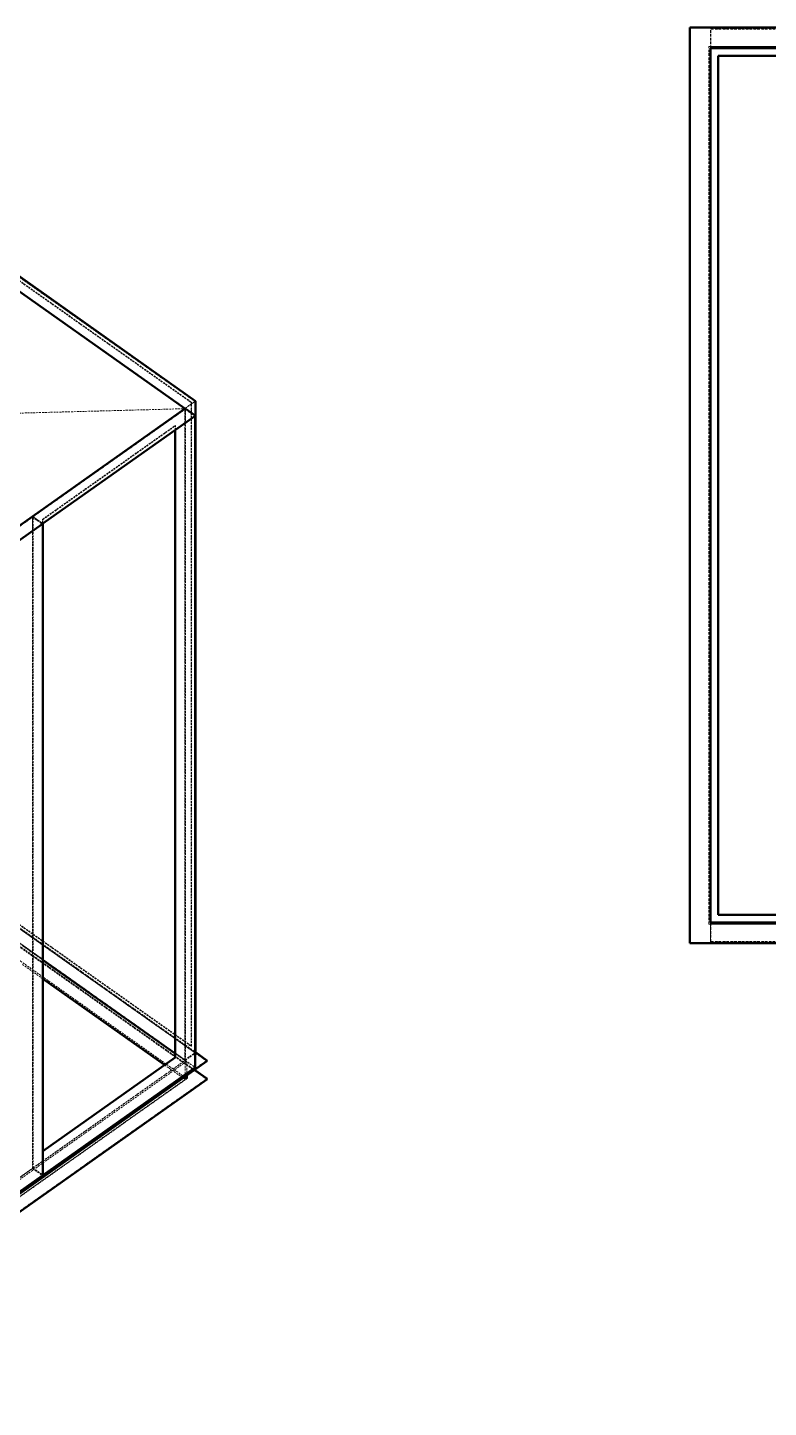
# Model space of a CAD drawing. Header units: millimetres. Extents: x 589 to 12190, y 300 to 8700.
# Drawn here: x 3082 to 4523, y 734 to 3416 of the extents above; entities that cross this region are included whole.
import ezdxf

# ---------------------------------------------------------------- set-up
doc = ezdxf.new("R2010")
doc.units = ezdxf.units.MM
doc.linetypes.add('Hidden', pattern=[15, 5, -3, 5, -2])
for name, color, linetype, lineweight in [('Default', 7, 'Continuous', 50), ('Edges', 7, 'Hidden', 15), ('HiddenEdges', 2, 'Hidden', 15), ('HiddenSilhouettes', 2, 'Hidden', 15), ('HiddenWires', 7, 'Hidden', 15), ('Silhouettes', 7, 'Continuous', 50)]:
    doc.layers.add(name, color=color, linetype=linetype, lineweight=lineweight)

# ---------------------------------------------------------------- blocks, each defined once
blk = doc.blocks.new('Top')
at = {"layer": 'HiddenEdges'}
for points in [[(-1928.8, 850, 0), (-1928.8, 886.8, 0)], [(-1928.8, 886.8, 0), (-791.2, 886.8, 0)], [(-1915, 886.8, 0), (-1915, 888, 0)], [(-1933, 853, 0), (773, 853, 0)], [(-1933, -853, 0), (-1933, 853, 0)], [(-1930, 853, 0), (1573, 853, 0)], [(-1928.8, -848.8, 0), (-1928.8, 848.8, 0)], [(-1928.8, 848.8, 0), (-791.2, 848.8, 0)], [(-1933, -853, 0), (773, -853, 0)], [(-1930, -853, 0), (1573, -853, 0)], [(-1928.8, -848.8, 0), (-791.2, -848.8, 0)], [(-1928.8, -886.8, 0), (-1928.8, -850, 0)], [(-1928.8, -886.8, 0), (-791.2, -886.8, 0)], [(-1915, -888, 0), (-1915, -886.8, 0)]]:
    blk.add_polyline3d(points, dxfattribs=at)
at = {"layer": 'HiddenSilhouettes'}
for points in [[(-1930, 850, 0), (-1930, 890, 0)], [(-1930, 888, 0), (-790, 888, 0)], [(-1930, 850, 0), (-1930, 888, 0)], [(-1930, 851.2, 0), (-790, 851.2, 0)], [(-1930, -848.8, 0), (-790, -848.8, 0)], [(-1930, -888, 0), (-1930, -850, 0)], [(-1930, -850, 0), (492.5, -850, 0)], [(-1930, -890, 0), (-1930, -850, 0)], [(-1930, -888, 0), (-790, -888, 0)]]:
    blk.add_polyline3d(points, dxfattribs=at)
at = {"layer": 'Silhouettes'}
for points in [[(-1970, -890, 0), (-1970, 890, 0)], [(-1970, 890, 0), (810, 890, 0)], [(-1930, -850, 0), (-1930, 850, 0)], [(-1930, 850, 0), (-790, 850, 0)], [(-1930, 850, 0), (492.5, 850, 0)], [(-1915, -835, 0), (-1915, 835, 0)], [(-1915, 835, 0), (-805, 835, 0)], [(-1930, -850, 0), (-790, -850, 0)], [(-1915, -835, 0), (-805, -835, 0)], [(-1970, -890, 0), (810, -890, 0)]]:
    blk.add_polyline3d(points, dxfattribs=at)
blk.add_polyline3d([(-1930, 890, 0)], close=True, dxfattribs=at)
blk = doc.blocks.new('Isometric')
at = {"layer": 'Edges'}
for points in [[(1272.8, 599.6), (1838.5, 199.6)], [(1838.5, 199.6), (1865.3, 218.6)], [(1354.6, 185.9), (1837.2, 198.8)], [(1468.5, -98.8), (1864.5, 181.2)], [(1839.1, 199.2), (1839.3, 199.4)], [(1813.3, -1483.3), (1813.3, 144.2)], [(662.4, -668.8), (1468.5, -98.8)], [(1467.7, -1788.5), (1467.7, -100.2)], [(1442.5, -1770.7), (1442.5, -118)], [(1469.4, -1228.5), (1812.5, -1471.1)], [(1469.4, -1229.3), (1812.5, -1471.9)], [(1469.4, -1726.5), (1813.3, -1483.3)], [(1812.5, -1482.7), (1813.3, -1483.3)], [(946.1, -2171.7), (1842.7, -1537.7)], [(1469.4, -1787.3), (1863.7, -1508.5)], [(1442.5, -1770.7), (1467.7, -1788.5)]]:
    blk.add_lwpolyline(points, dxfattribs=at)
blk.add_lwpolyline([(1838.5, -1490.7)], close=True, dxfattribs=at)
for points in [[(1863.7, -1508.5, 0), (1863.7, 179.8, 0)], [(1838.5, -1490.7, 0), (1838.5, 162, 0)], [(1442.5, -80.4, 0), (1468.5, -98.8, 0)], [(1468.5, -1788.7, 0), (1468.5, -98.8, 0)], [(946.1, -2161.3, 0), (1895, -1490.3, 0)], [(1469.4, -1751.7, 0), (1838.5, -1490.7, 0)], [(1838.5, -1490.7, 0), (1863.7, -1508.5, 0)], [(946.1, -2208.7, 0), (1895, -1537.7, 0)], [(946.1, -2121.7, 0), (1442.5, -1770.7, 0)], [(946.1, -2157.3, 0), (1467.7, -1788.5, 0)]]:
    blk.add_polyline3d(points, dxfattribs=at)
at = {"layer": 'HiddenEdges'}
for points in [[(1837.6, 199.4), (1863.7, 217.8)], [(1853.9, 214.9), (1854.7, 215.5)], [(1854.7, -1453.2), (1854.7, 215.5)], [(1837.2, 198.8), (1838.5, 198.8)], [(1838.5, 154.4), (1838.5, 199.6)], [(1838.5, 198.8), (1839.1, 199.2)], [(1838.5, 162), (1838.5, 197.6)], [(1468.5, -88), (1812.5, 155.2)], [(1813.3, 144.2), (1813.3, 154.6)], [(1442.5, -1770.3), (1442.5, -80.4)], [(1444.2, -81.2), (1469.4, -99)], [(1299.7, -1071.3), (1865.3, -1471.3)], [(1299.7, -1071.7), (1863.7, -1470.5)], [(1309.4, -1068.8), (1853.9, -1453.8)], [(1416.5, -1191.1), (1469.4, -1228.5)], [(1416.5, -1191.9), (1469.4, -1229.3)], [(1812.5, -1471.1), (1837.6, -1488.9)], [(1812.5, -1471.9), (1838.5, -1490.3)], [(1444.2, -1769.5), (1469.4, -1751.7)], [(1469.4, -1726.5), (1469.4, -1726.5)]]:
    blk.add_lwpolyline(points, dxfattribs=at)
blk.add_lwpolyline([(1838.5, -1490.3)], close=True, dxfattribs=at)
for points in [[(1310.3, 600.5, 0), (1854.7, 215.5, 0)], [(-634.3, 259, 0), (1842.7, -1492.5, 0)], [(-608.1, 277.5, 0), (1895, -1492.5, 0)], [(-608.1, 230.2, 0), (1895, -1539.8, 0)], [(1442.5, -118, 0), (1442.5, -82.4, 0)], [(1468.5, -1725.9, 0), (1468.5, -88, 0)], [(1468.5, -88, 0), (1469.4, -88.6, 0)], [(1273.6, -1090.6, 0), (1839.3, -1490.6, 0)], [(1838.5, -1491.2, 0), (1838.5, -1389.6, 0)], [(1838.5, -1490.3, 0), (1864.5, -1508.7, 0)], [(636.4, -2389.8, 0), (1838.5, -1539.8, 0)], [(636.4, -2340.3, 0), (1442.5, -1770.3, 0)]]:
    blk.add_polyline3d(points, dxfattribs=at)
at = {"layer": 'HiddenSilhouettes'}
for points in [[(1309.4, 599.9), (1853.9, 214.9)], [(-608.1, 279.7), (1839.3, -1450.9)], [(-608.1, 232.3), (1863, -1515.1)], [(1853.9, -1453.8), (1853.9, 214.9)], [(1863.7, 154.4), (1863.7, 217.8)], [(-634.3, 213.8), (1842.7, -1537.7)], [(1444.2, -81.2), (1838.5, 197.6)], [(1837.6, -1488.9), (1837.6, 199.4)], [(1837.9, 199.2), (1838.5, 198.8)], [(1838.5, 197.6), (1863.7, 179.8)], [(1839.3, -1490.6), (1839.3, 199)], [(1812.5, 143.6), (1812.5, 155.2)], [(1812.5, 155.2), (1813.3, 154.6)], [(1469.4, -308.8), (1469.4, -88.6)], [(1416.5, -1192.8), (1469.4, -1230.2)], [(1416.5, -1241.4), (1469.4, -1278.8)], [(636.4, -2345.5), (1842.7, -1492.5)], [(1837.6, -1488.9), (1863.7, -1470.5)], [(1842.7, -1529.5), (1842.7, -1492.5)], [(1468.5, -1725.9), (1469.4, -1726.5)], [(1469.4, -1726.5), (1469.4, -1726.5)], [(1444.2, -1769.5), (1469.4, -1787.3)]]:
    blk.add_lwpolyline(points, dxfattribs=at)
for points in [[(1838.5, -1450.3)], [(1468.5, -1725.9)]]:
    blk.add_lwpolyline(points, close=True, dxfattribs=at)
for points in [[(1299.7, 616.6, 0), (1863.7, 217.8, 0)], [(1273.6, 599.4, 0), (1839.3, 199.4, 0)], [(1469.4, -88.6, 0), (1813.3, 154.6, 0)], [(638.1, -651.2, 0), (1442.5, -82.4, 0)], [(1442.5, -82.4, 0), (1467.1, -99.8, 0)], [(1444.2, -1769.5, 0), (1444.2, -81.2, 0)], [(1310.3, -1068.2, 0), (1854.7, -1453.2, 0)], [(1839.3, -1450.9, 0), (1865.3, -1469.3, 0)], [(1853.9, -1453.8, 0), (1854.7, -1453.2, 0)], [(636.4, -2340.3, 0), (1838.5, -1490.3, 0)], [(1785.1, -1502.1, 0), (1838.5, -1539.8, 0)], [(1812.5, -1472.8, 0), (1838.5, -1491.2, 0)], [(1838.5, -1490.3, 0), (1864.5, -1471.9, 0)], [(1838.5, -1539.8, 0), (1838.5, -1490.3, 0)], [(1838.5, -1491.2, 0), (1839.3, -1490.6, 0)], [(1468.5, -1725.9, 0), (1469.4, -1725.3, 0)], [(1442.5, -1770.3, 0), (1467.7, -1788.1, 0)]]:
    blk.add_polyline3d(points, dxfattribs=at)
at = {"layer": 'HiddenWires'}
blk.add_polyline3d([(636.4, -651.2, 0), (1838.5, 198.8, 0)], dxfattribs=at)
at = {"layer": 'Silhouettes'}
for points in [[(1272.8, 598.8), (1837.9, 199.2)], [(1838.5, 199.6), (1864.5, 181.2)], [(1864.5, -1508.7), (1864.5, 181.2)], [(663.3, -669), (1467.7, -100.2)], [(1467.1, -99.8), (1467.7, -100.2)], [(1469.4, -1787.3), (1469.4, -99)], [(1469.4, -1230.2), (1812.5, -1472.8)], [(1469.4, -1725.3), (1812.5, -1482.7)], [(1865.3, -1469.3), (1895, -1490.3)], [(1895, -1492.5), (1895, -1490.3)], [(1842.7, -1537.7), (1842.7, -1529.5)], [(1863, -1515.1), (1895, -1537.7)], [(1895, -1539.8), (1895, -1537.7)], [(946.1, -2210.8), (1895, -1539.8)], [(1467.7, -1788.1), (1468.5, -1788.7)]]:
    blk.add_lwpolyline(points, dxfattribs=at)
blk.add_lwpolyline([(1863.7, 179.8)], close=True, dxfattribs=at)
for points in [[(1299.7, 618.6, 0), (1865.3, 218.6, 0)], [(1865.3, -1471.3, 0), (1865.3, 218.6, 0)], [(1442.5, -80.4, 0), (1838.5, 199.6, 0)], [(1469.4, -99, 0), (1863.7, 179.8, 0)], [(1839.3, 199, 0), (1839.3, 199.4, 0)], [(1812.5, -1482.7, 0), (1812.5, 143.6, 0)], [(636.4, -650.4, 0), (1442.5, -80.4, 0)], [(1469.4, -1278.8, 0), (1785.1, -1502.1, 0)], [(946.1, -2163.5, 0), (1895, -1492.5, 0)], [(1864.5, -1471.9, 0), (1865.3, -1471.3, 0)], [(1468.5, -1788.7, 0), (1864.5, -1508.7, 0)], [(946.1, -2158.1, 0), (1468.5, -1788.7, 0)]]:
    blk.add_polyline3d(points, dxfattribs=at)
blk.add_polyline3d([(1837.6, 199.4, 0)], close=True, dxfattribs=at)

msp = doc.modelspace()

# ---------------------------------------------------------------- block references
at = {"layer": 'Default', "xscale": 0.75, "yscale": 0.75, "zscale": 0.75}
msp.add_blockref('Isometric', (2010, 2526), dxfattribs=at)
at = {"layer": 'Default'}
msp.add_blockref('Top', (6340, 2526), dxfattribs=at)

doc.saveas('drawing.dxf')
